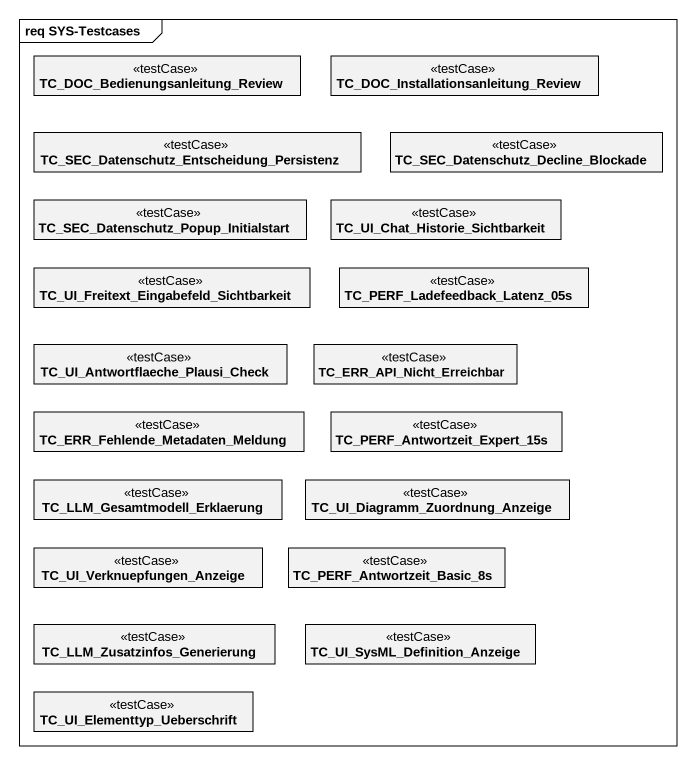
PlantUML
@startuml
mainframe req SYS-Testcases
hide circle
hide empty members
class "TC_DOC_Bedienungsanleitung_Review" as TC_DOC_Bedienungsanleitung <<testCase>>
class "TC_DOC_Installationsanleitung_Review" as TC_DOC_Installationsanleitun <<testCase>>
class "TC_SEC_Datenschutz_Entscheidung_Persistenz" as TC_SEC_Datenschutz <<testCase>>
class "TC_SEC_Datenschutz_Decline_Blockade" as TC_SEC_Datenschutz_Decline <<testCase>>
class "TC_SEC_Datenschutz_Popup_Initialstart" as TC_SEC_Datenschutz_Popup <<testCase>>
class "TC_UI_Chat_Historie_Sichtbarkeit" as TC_UI_Chat_Historie <<testCase>>
class "TC_UI_Freitext_Eingabefeld_Sichtbarkeit" as TC_UI_Freitext_Eingabefeld <<testCase>>
class "TC_PERF_Ladefeedback_Latenz_05s" as TC_PERF_Ladefeedback_Latenz <<testCase>>
class "TC_UI_Antwortflaeche_Plausi_Check" as TC_UI_Antwortflaeche_Plausi <<testCase>>
class TC_ERR_API_Nicht_Erreichbar <<testCase>>
class "TC_ERR_Fehlende_Metadaten_Meldung" as TC_ERR_Fehlende_Metadaten <<testCase>>
class "TC_PERF_Antwortzeit_Expert_15s" as TC_PERF_Antwortzeit_Expert <<testCase>>
class "TC_LLM_Gesamtmodell_Erklaerung" as TC_LLM_Gesamtmodell <<testCase>>
class "TC_UI_Diagramm_Zuordnung_Anzeige" as TC_UI_Diagramm_Zuordnung <<testCase>>
class TC_UI_Verknuepfungen_Anzeige <<testCase>>
class TC_PERF_Antwortzeit_Basic_8s <<testCase>>
class "TC_LLM_Zusatzinfos_Generierung" as TC_LLM_Zusatzinfos <<testCase>>
class "TC_UI_SysML_Definition_Anzeige" as TC_UI_SysML_Definition <<testCase>>
class "TC_UI_Elementtyp_Ueberschrift" as TC_UI_Elementtyp <<testCase>>
@enduml
